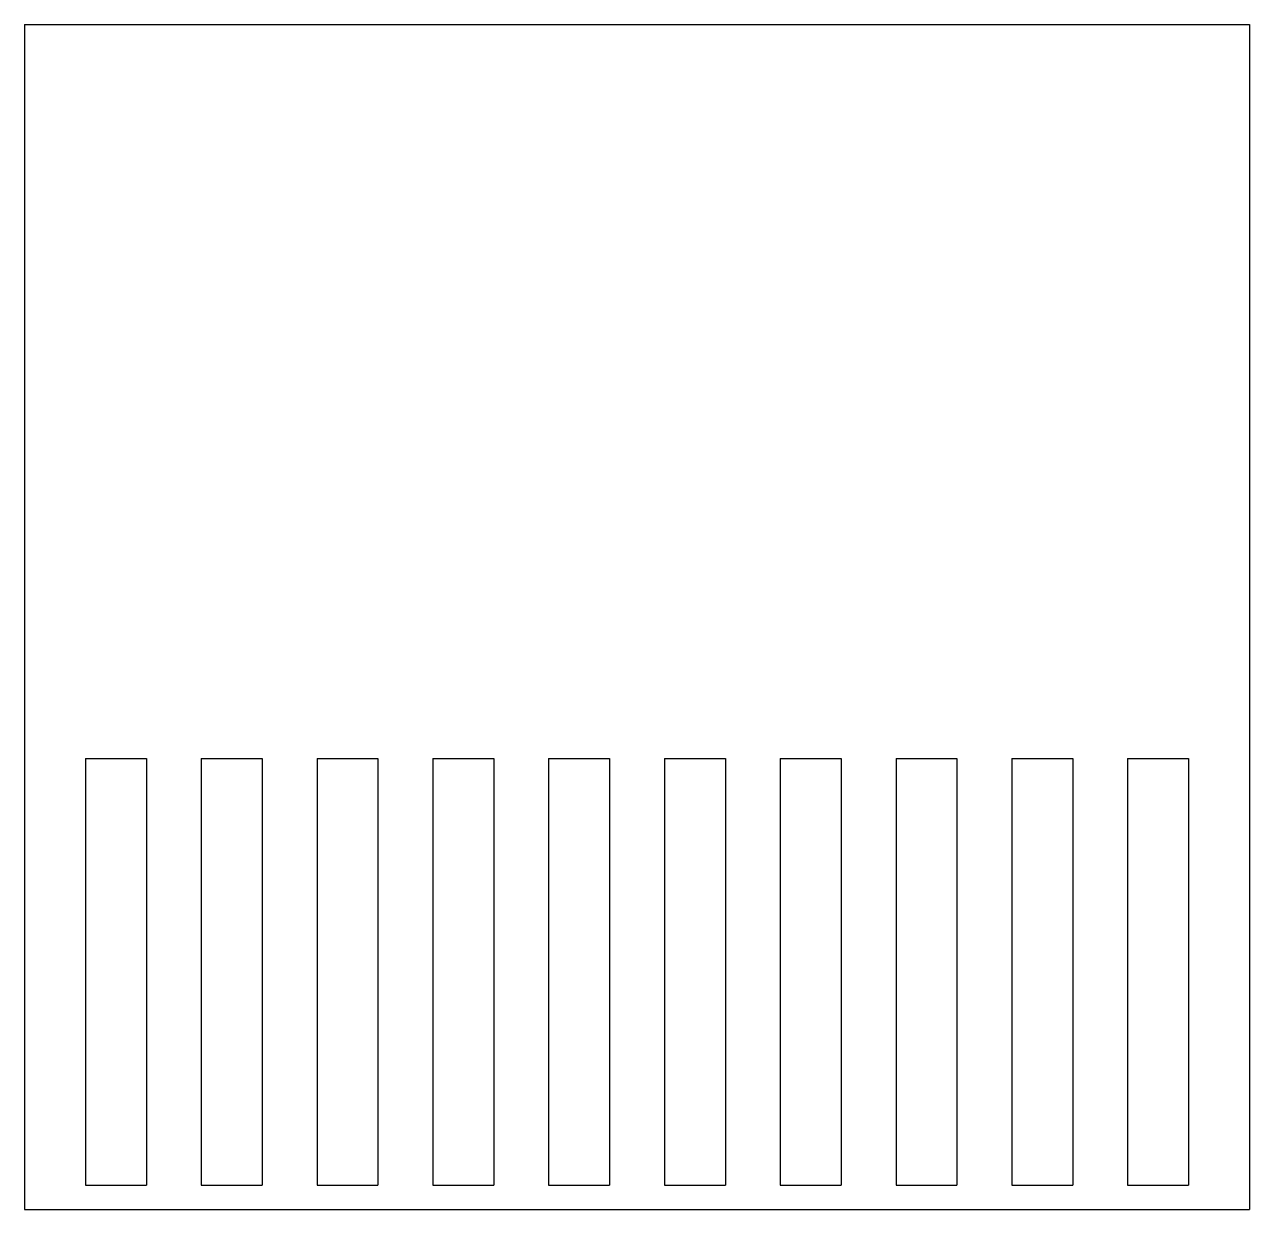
# Model space of a CAD drawing. Header units: millimetres. Extents: x -72 to 29, y -69 to 28.
import ezdxf

# ---------------------------------------------------------------- set-up
doc = ezdxf.new("R2010")
doc.units = ezdxf.units.MM
doc.layers.add('SLD-0', color=179, linetype='Continuous')

msp = doc.modelspace()

# ---------------------------------------------------------------- linework, layer by layer
at = {"layer": 'SLD-0', "color": 179, "linetype": 'Continuous'}
for p, q in [((-71.78, 28.21), (28.72, 28.21)), ((-71.78, 28.21), (-71.78, -68.99)), ((28.72, 28.21), (28.72, -68.99)), ((-66.78, -31.99), (-61.78, -31.99)), ((-66.78, -31.99), (-66.78, -66.99)), ((-61.78, -31.99), (-61.78, -66.99)), ((-57.28, -31.99), (-57.28, -66.99)), ((-57.28, -31.99), (-52.28, -31.99)), ((-52.28, -31.99), (-52.28, -66.99)), ((-47.78, -31.99), (-47.78, -66.99)), ((-47.78, -31.99), (-42.78, -31.99)), ((-42.78, -31.99), (-42.78, -66.99)), ((-38.28, -31.99), (-38.28, -66.99)), ((-38.28, -31.99), (-33.28, -31.99)), ((-33.28, -31.99), (-33.28, -66.99)), ((-28.78, -31.99), (-28.78, -66.99)), ((-28.78, -31.99), (-23.78, -31.99)), ((-23.78, -31.99), (-23.78, -66.99)), ((-19.28, -31.99), (-19.28, -66.99)), ((-19.28, -31.99), (-14.28, -31.99)), ((-14.28, -31.99), (-14.28, -66.99)), ((-9.78, -31.99), (-9.78, -66.99)), ((-9.78, -31.99), (-4.78, -31.99)), ((-4.78, -31.99), (-4.78, -66.99)), ((-0.28, -31.99), (-0.28, -66.99)), ((-0.28, -31.99), (4.72, -31.99)), ((4.72, -31.99), (4.72, -66.99)), ((9.22, -31.99), (9.22, -66.99)), ((9.22, -31.99), (14.22, -31.99)), ((14.22, -31.99), (14.22, -66.99)), ((18.72, -31.99), (18.72, -66.99)), ((18.72, -31.99), (23.72, -31.99)), ((23.72, -31.99), (23.72, -66.99)), ((-66.78, -66.99), (-61.78, -66.99)), ((-57.28, -66.99), (-52.28, -66.99)), ((-47.78, -66.99), (-42.78, -66.99)), ((-38.28, -66.99), (-33.28, -66.99)), ((-28.78, -66.99), (-23.78, -66.99)), ((-19.28, -66.99), (-14.28, -66.99)), ((-9.78, -66.99), (-4.78, -66.99)), ((-0.28, -66.99), (4.72, -66.99)), ((9.22, -66.99), (14.22, -66.99)), ((18.72, -66.99), (23.72, -66.99)), ((-71.78, -68.99), (28.72, -68.99))]:
    msp.add_line(p, q, dxfattribs=at)

doc.saveas('drawing.dxf')
